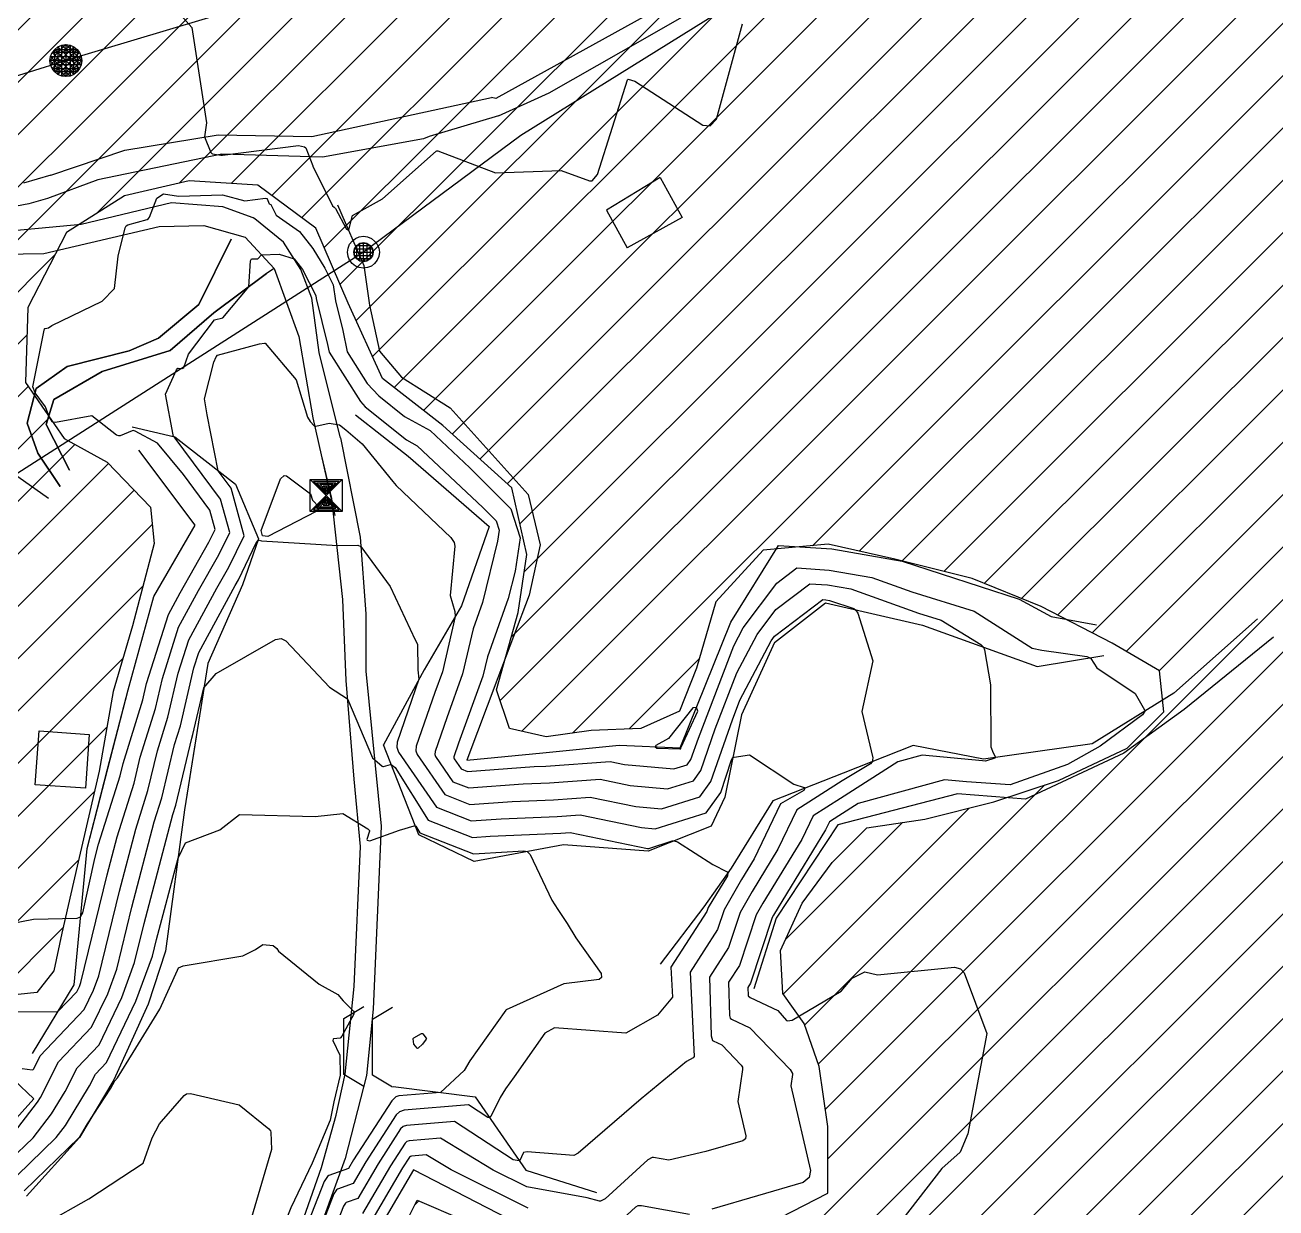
# Model space of a CAD drawing. Extents: x 13365 to 36625, y 86498 to 171760.
# Drawn here: x 17607.3 to 17818.2, y 89143.4 to 89342.9 of the extents above; entities that cross this region are included whole.
import ezdxf

# ---------------------------------------------------------------- set-up
doc = ezdxf.new("R2010")
doc.units = 0
doc.header["$LTSCALE"] = 5
doc.header["$MEASUREMENT"] = 0
doc.linetypes.add('A_CONTINUOUS_LINE', pattern=[0])
doc.linetypes.add('KERB', pattern=[16, 5, -6, 5])
doc.layers.get('0').update_dxf_attribs({"linetype": 'A_CONTINUOUS_LINE'})
for name, color, linetype in [('Agricultural', 40, 'Continuous'), ('CONTOUR', 255, 'Continuous'), ('DRAINAGE', 162, 'A_CONTINUOUS_LINE'), ('ELECTRIC', 240, 'A_CONTINUOUS_LINE'), ('EXISTING BUILDING', 21, 'A_CONTINUOUS_LINE'), ('EXISTING ROAD', 25, 'A_CONTINUOUS_LINE'), ('RELIEF', 255, 'A_CONTINUOUS_LINE'), ('TELECOM', 94, 'A_CONTINUOUS_LINE')]:
    doc.layers.add(name, color=color, linetype=linetype)

# ---------------------------------------------------------------- blocks, each defined once
blk = doc.blocks.new('S038')
at = {"color": 0}
for p, q in [((-0.5, 0), (0, 0.5)), ((-0.48, -0.13), (0.13, 0.48)), ((0.25, 0.43), (-0.43, -0.25)), ((-0.35, 0.35), (-0.25, 0.43)), ((-0.25, 0.43), (-0.13, 0.48)), ((0.43, -0.25), (-0.25, 0.43)), ((-0.25, 0.43), (-0.25, -0.43)), ((-0.13, 0.48), (0, 0.5)), ((-0.13, -0.48), (-0.13, 0.48)), ((-0.13, 0.48), (0.48, -0.13)), ((0, 0.5), (0.13, 0.48)), ((0.5, 0), (0, 0.5)), ((0, 0.5), (0, -0.5)), ((0.13, 0.48), (0.25, 0.43)), ((0.13, 0.48), (0.13, -0.48)), ((0.25, 0.43), (0.35, 0.35)), ((0.25, -0.43), (0.25, 0.43)), ((-0.5, 0), (-0.48, 0.13)), ((-0.48, -0.13), (-0.5, 0)), ((0, -0.5), (-0.5, 0)), ((-0.5, 0), (0.5, 0)), ((-0.48, 0.13), (-0.43, 0.25)), ((0.13, -0.48), (-0.48, 0.13)), ((-0.48, 0.13), (0.48, 0.13)), ((-0.43, 0.25), (-0.35, 0.35)), ((0.43, 0.25), (-0.43, 0.25)), ((-0.43, 0.25), (0.25, -0.43)), ((-0.35, -0.35), (0.35, 0.35)), ((0.35, -0.35), (-0.35, 0.35)), ((-0.35, 0.35), (0.35, 0.35)), ((-0.35, -0.35), (-0.35, 0.35)), ((-0.25, -0.43), (0.43, 0.25)), ((0.48, 0.13), (-0.13, -0.48)), ((0, -0.5), (0.5, 0)), ((0.35, 0.35), (0.43, 0.25)), ((0.35, 0.35), (0.35, -0.35)), ((0.43, 0.25), (0.48, 0.13)), ((0.48, 0.13), (0.5, 0)), ((0.5, 0), (0.48, -0.13)), ((-0.43, -0.25), (-0.48, -0.13)), ((0.48, -0.13), (-0.48, -0.13)), ((-0.35, -0.35), (-0.43, -0.25)), ((-0.43, -0.25), (0.43, -0.25)), ((-0.25, -0.43), (-0.35, -0.35)), ((0.35, -0.35), (-0.35, -0.35)), ((0.35, -0.35), (0.25, -0.43)), ((0.43, -0.25), (0.35, -0.35)), ((0.48, -0.13), (0.43, -0.25)), ((-0.13, -0.48), (-0.25, -0.43)), ((0, -0.5), (-0.13, -0.48)), ((0.13, -0.48), (0, -0.5)), ((0.25, -0.43), (0.13, -0.48))]:
    blk.add_line(p, q, dxfattribs=at)
blk = doc.blocks.new('S014')
at = {"color": 0}
for p, q in [((-0.5, -0.5), (-0.5, 0.5)), ((-0.5, 0.5), (0.5, 0.5)), ((-0.5, -0.5), (0.5, 0.5)), ((0.5, -0.5), (-0.5, 0.5)), ((-0.45, -0.4), (-0.45, 0.4)), ((-0.45, 0.4), (-0.05, 0)), ((0.45, 0.4), (0.05, 0)), ((0.45, -0.4), (0.45, 0.4)), ((0.5, 0.5), (0.5, -0.5)), ((-0.05, 0), (-0.45, -0.4)), ((-0.4, -0.3), (-0.4, 0.3)), ((-0.4, 0.3), (-0.1, 0)), ((-0.1, 0), (-0.4, -0.3)), ((-0.35, -0.2), (-0.35, 0.2)), ((-0.35, 0.2), (-0.15, 0)), ((-0.15, 0), (-0.35, -0.2)), ((-0.3, -0.1), (-0.3, 0.1)), ((-0.3, 0.1), (-0.2, 0)), ((-0.2, 0), (-0.3, -0.1)), ((-0.26, -0.02), (-0.26, 0.02)), ((-0.26, 0.02), (-0.24, 0)), ((-0.24, 0), (-0.26, -0.02)), ((0.05, 0), (0.45, -0.4)), ((0.4, 0.3), (0.1, 0)), ((0.1, 0), (0.4, -0.3)), ((0.35, 0.2), (0.15, 0)), ((0.15, 0), (0.35, -0.2)), ((0.3, 0.1), (0.2, 0)), ((0.2, 0), (0.3, -0.1)), ((0.26, 0.02), (0.24, 0)), ((0.24, 0), (0.26, -0.02)), ((0.26, -0.02), (0.26, 0.02)), ((0.3, -0.1), (0.3, 0.1)), ((0.35, -0.2), (0.35, 0.2)), ((0.4, -0.3), (0.4, 0.3)), ((0.5, -0.5), (-0.5, -0.5))]:
    blk.add_line(p, q, dxfattribs=at)
blk = doc.blocks.new('001')
at = {"color": 0}
for p, q in [((-0.5, -0.25), (-0.35, 0)), ((-0.35, 0), (0.35, 0)), ((0.35, 0), (0.5, -0.25))]:
    blk.add_line(p, q, dxfattribs=at)
blk = doc.blocks.new('S034')
at = {"color": 0}
for p, q in [((-0.35, 0.35), (-0.25, 0.43)), ((-0.25, 0.43), (-0.13, 0.48)), ((-0.13, 0.48), (0, 0.5)), ((0, 0.5), (0.13, 0.48)), ((0.13, 0.48), (0.25, 0.43)), ((0.25, 0.43), (0.35, 0.35)), ((-0.5, 0), (-0.48, 0.13)), ((-0.48, -0.13), (-0.5, 0)), ((-0.48, 0.13), (-0.43, 0.25)), ((-0.43, 0.25), (-0.35, 0.35)), ((-0.3, 0), (-0.28, 0.11)), ((-0.28, -0.11), (-0.3, 0)), ((0.3, 0), (-0.3, 0)), ((-0.28, 0.11), (-0.21, 0.21)), ((-0.28, -0.11), (-0.28, 0.11)), ((-0.28, 0.11), (0.28, 0.11)), ((-0.21, 0.21), (-0.11, 0.28)), ((-0.21, -0.21), (-0.21, 0.21)), ((-0.21, 0.21), (0.21, 0.21)), ((-0.11, 0.28), (0, 0.3)), ((-0.11, -0.28), (-0.11, 0.28)), ((-0.11, 0.28), (0.11, 0.28)), ((0, 0.3), (0.11, 0.28)), ((0, -0.3), (0, 0.3)), ((0.11, 0.28), (0.21, 0.21)), ((0.11, 0.28), (0.11, -0.28)), ((0.21, 0.21), (0.28, 0.11)), ((0.21, 0.21), (0.21, -0.21)), ((0.28, 0.11), (0.3, 0)), ((0.28, 0.11), (0.28, -0.11)), ((0.3, 0), (0.28, -0.11)), ((0.35, 0.35), (0.43, 0.25)), ((0.43, 0.25), (0.48, 0.13)), ((0.48, 0.13), (0.5, 0)), ((0.5, 0), (0.48, -0.13)), ((-0.43, -0.25), (-0.48, -0.13)), ((-0.35, -0.35), (-0.43, -0.25)), ((-0.25, -0.43), (-0.35, -0.35)), ((-0.21, -0.21), (-0.28, -0.11)), ((0.28, -0.11), (-0.28, -0.11)), ((-0.11, -0.28), (-0.21, -0.21)), ((0.21, -0.21), (-0.21, -0.21)), ((0, -0.3), (-0.11, -0.28)), ((0.11, -0.28), (-0.11, -0.28)), ((0.11, -0.28), (0, -0.3)), ((0.21, -0.21), (0.11, -0.28)), ((0.28, -0.11), (0.21, -0.21)), ((0.35, -0.35), (0.25, -0.43)), ((0.43, -0.25), (0.35, -0.35)), ((0.48, -0.13), (0.43, -0.25)), ((-0.13, -0.48), (-0.25, -0.43)), ((0, -0.5), (-0.13, -0.48)), ((0.13, -0.48), (0, -0.5)), ((0.25, -0.43), (0.13, -0.48))]:
    blk.add_line(p, q, dxfattribs=at)

msp = doc.modelspace()

# ---------------------------------------------------------------- hatches: boundary and pattern name
at = {"layer": 'Agricultural', "linetype": 'Continuous'}
h = msp.add_hatch(dxfattribs=at)
h.set_pattern_fill('ANSI31', color=256, scale=50, style=0)
edge = h.paths.add_edge_path()
edge.add_line((17511.7, 89521.19), (17520.78, 89522.44))
edge.add_line((17520.78, 89522.44), (17525.46, 89520.11))
edge.add_line((17525.46, 89520.11), (17530.39, 89514.4))
edge.add_line((17530.39, 89514.4), (17536.89, 89508.69))
edge.add_line((17536.89, 89508.69), (17541.82, 89503.76))
edge.add_line((17541.82, 89503.76), (17543.38, 89497.79))
edge.add_line((17543.38, 89497.79), (17545.98, 89493.64))
edge.add_line((17545.98, 89493.64), (17554.29, 89493.38))
edge.add_line((17554.29, 89493.38), (17563.64, 89495.46))
edge.add_line((17563.64, 89495.46), (17575.07, 89502.72))
edge.add_line((17575.07, 89502.72), (17587.8, 89509.99))
edge.add_line((17587.8, 89509.99), (17597.41, 89516.73))
edge.add_line((17597.41, 89516.73), (17608.05, 89523.48))
edge.add_line((17608.05, 89523.48), (17618.18, 89529.71))
edge.add_line((17618.18, 89529.71), (17637.07, 89533.2))
edge.add_line((17637.07, 89533.2), (17654.59, 89534.43))
edge.add_line((17654.59, 89534.43), (17666, 89537.28))
edge.add_line((17666, 89537.28), (17680.27, 89532.8))
edge.add_line((17680.27, 89532.8), (17692.9, 89531.17))
edge.add_line((17692.9, 89531.17), (17705.53, 89533.2))
edge.add_line((17705.53, 89533.2), (17723.06, 89535.65))
edge.add_line((17723.06, 89535.65), (17728.14, 89534.35))
edge.add_line((17728.14, 89534.35), (17729.71, 89531.74))
edge.add_line((17729.71, 89531.74), (17728.41, 89526.51))
edge.add_line((17728.41, 89526.51), (17726.57, 89522.59))
edge.add_line((17726.57, 89522.59), (17720.55, 89518.66))
edge.add_line((17720.55, 89518.66), (17710.08, 89514.74))
edge.add_line((17710.08, 89514.74), (17701.18, 89512.12))
edge.add_line((17701.18, 89512.12), (17695.68, 89506.11))
edge.add_line((17695.68, 89506.11), (17690.71, 89499.05))
edge.add_line((17690.71, 89499.05), (17688.61, 89491.46))
edge.add_line((17688.61, 89491.46), (17687.56, 89480.9))
edge.add_line((17687.56, 89480.9), (17686.78, 89470.18))
edge.add_line((17686.78, 89470.18), (17688.35, 89462.86))
edge.add_line((17688.35, 89462.86), (17693.85, 89453.18))
edge.add_line((17693.85, 89453.18), (17699.6, 89443.51))
edge.add_line((17699.6, 89443.51), (17706.16, 89433.73))
edge.add_line((17706.16, 89433.73), (17715.32, 89420.39))
edge.add_line((17715.32, 89420.39), (17720.82, 89411.24))
edge.add_line((17720.82, 89411.24), (17725.01, 89404.7))
edge.add_line((17725.01, 89404.7), (17730.77, 89392.67))
edge.add_line((17730.77, 89392.67), (17735.76, 89383.15))
edge.add_line((17735.76, 89383.15), (17741.26, 89374))
edge.add_line((17741.26, 89374), (17745.19, 89370.07))
edge.add_line((17745.19, 89370.07), (17751.21, 89368.5))
edge.add_line((17751.21, 89368.5), (17764.56, 89366.93))
edge.add_line((17764.56, 89366.93), (17773.2, 89371.64))
edge.add_line((17773.2, 89371.64), (17784.19, 89377.4))
edge.add_line((17784.19, 89377.4), (17795.71, 89385.24))
edge.add_line((17795.71, 89385.24), (17803.57, 89390.47))
edge.add_line((17803.57, 89390.47), (17815.35, 89393.61))
edge.add_line((17815.35, 89393.61), (17824.77, 89393.61))
edge.add_line((17824.77, 89393.61), (17839.69, 89393.35))
edge.add_line((17839.69, 89393.35), (17854.22, 89397.09))
edge.add_line((17854.22, 89397.09), (17863.9, 89404.15))
edge.add_line((17863.9, 89404.15), (17868.35, 89412.25))
edge.add_line((17868.35, 89412.25), (17866.78, 89422.45))
edge.add_line((17866.78, 89422.45), (17863.12, 89436.31))
edge.add_line((17863.12, 89436.31), (17859.97, 89452.01))
edge.add_line((17859.97, 89452.01), (17855.26, 89465.87))
edge.add_line((17855.26, 89465.87), (17851.31, 89478.52))
edge.add_line((17851.31, 89478.52), (17846.34, 89491.86))
edge.add_line((17846.34, 89491.86), (17842.93, 89502.84))
edge.add_line((17842.93, 89502.84), (17839.24, 89511.37))
edge.add_line((17839.24, 89511.37), (17832.43, 89522.35))
edge.add_line((17832.43, 89522.35), (17827.2, 89531.25))
edge.add_line((17827.2, 89531.25), (17827.46, 89539.61))
edge.add_line((17827.46, 89539.61), (17831.91, 89549.29))
edge.add_line((17831.91, 89549.29), (17839.24, 89554.26))
edge.add_line((17839.24, 89554.26), (17857.04, 89560.28))
edge.add_line((17857.04, 89560.28), (17876.42, 89560.8))
edge.add_line((17876.42, 89560.8), (17896.4, 89564.25))
edge.add_line((17896.4, 89564.25), (17910.54, 89570.52))
edge.add_line((17910.54, 89570.52), (17927.55, 89578.89))
edge.add_line((17927.55, 89578.89), (17946.14, 89589.09))
edge.add_line((17946.14, 89589.09), (17957.92, 89600.34))
edge.add_line((17957.92, 89600.34), (17969.44, 89610.01))
edge.add_line((17969.44, 89610.01), (17984.52, 89626.57))
edge.add_line((17984.52, 89626.57), (17997.56, 89639.59))
edge.add_line((17997.56, 89639.59), (18017.76, 89657.82))
edge.add_line((18017.76, 89657.82), (18030.15, 89664.33))
edge.add_line((18030.15, 89664.33), (18045.14, 89672.79))
edge.add_line((18045.14, 89672.79), (18058.82, 89679.31))
edge.add_line((18058.82, 89679.31), (18078.38, 89684.51))
edge.add_line((18078.38, 89684.51), (18103.8, 89685.17))
edge.add_line((18103.8, 89685.17), (18126.89, 89702.47))
edge.add_line((18126.89, 89702.47), (18142, 89714.94))
edge.add_line((18142, 89714.94), (18160.39, 89726.75))
edge.add_line((18160.39, 89726.75), (18190.02, 89738.89))
edge.add_line((18190.02, 89738.89), (18221.85, 89750.57))
edge.add_line((18221.85, 89750.57), (18254.33, 89764.84))
edge.add_line((18254.33, 89764.84), (18302.39, 89781.72))
edge.add_line((18302.39, 89781.72), (18345.27, 89797.29))
edge.add_line((18345.27, 89797.29), (18388.14, 89814.81))
edge.add_line((18388.14, 89814.81), (18428.41, 89834.28))
edge.add_line((18428.41, 89834.28), (18453.32, 89850.01))
edge.add_line((18453.32, 89850.01), (18478.01, 89872.08))
edge.add_line((18478.01, 89872.08), (18505.63, 89890.34))
edge.add_line((18505.63, 89890.34), (18561.6, 89907.91))
edge.add_line((18561.6, 89907.91), (18635.16, 89912.71))
edge.add_line((18635.16, 89912.71), (18711.92, 89909.51))
edge.add_line((18711.92, 89909.51), (18779.08, 89931.88))
edge.add_line((18779.08, 89931.88), (18855.84, 89931.88))
edge.add_line((18855.84, 89931.88), (18911.81, 89917.5))
edge.add_line((18911.81, 89917.5), (18982.49, 89890.29))
edge.add_line((18982.49, 89890.29), (19014.48, 89875.91))
edge.add_line((19014.48, 89875.91), (19029.96, 89865.74))
edge.add_line((19029.96, 89865.74), (19034.08, 89854.23))
edge.add_line((19034.08, 89854.23), (19027.49, 89848.47))
edge.add_line((19027.49, 89848.47), (19011.03, 89843.53))
edge.add_line((19011.03, 89843.53), (18990.45, 89838.6))
edge.add_line((18990.45, 89838.6), (18969.86, 89834.49))
edge.add_line((18969.86, 89834.49), (18932.81, 89831.2))
edge.add_line((18932.81, 89831.2), (18908.94, 89827.08))
edge.add_line((18908.94, 89827.08), (18885.88, 89820.5))
edge.add_line((18885.88, 89820.5), (18851.3, 89817.21))
edge.add_line((18851.3, 89817.21), (18825.78, 89812.28))
edge.add_line((18825.78, 89812.28), (18812.61, 89807.34))
edge.add_line((18812.61, 89807.34), (18802.73, 89797.47))
edge.add_line((18802.73, 89797.47), (18793.67, 89781.03))
edge.add_line((18793.67, 89781.03), (18788.73, 89770.33))
edge.add_line((18788.73, 89770.33), (18775.56, 89771.16))
edge.add_line((18775.56, 89771.16), (18753.33, 89774.45))
edge.add_line((18753.33, 89774.45), (18739.33, 89781.03))
edge.add_line((18739.33, 89781.03), (18723.69, 89780.2))
edge.add_line((18723.69, 89780.2), (18706.4, 89770.33))
edge.add_line((18706.4, 89770.33), (18695.7, 89757.17))
edge.add_line((18695.7, 89757.17), (18695.7, 89742.37))
edge.add_line((18695.7, 89742.37), (18703.93, 89727.56))
edge.add_line((18703.93, 89727.56), (18707.22, 89715.23))
edge.add_line((18707.22, 89715.23), (18705.58, 89700.42))
edge.add_line((18705.58, 89700.42), (18703.93, 89681.5))
edge.add_line((18703.93, 89681.5), (18702.28, 89656.01))
edge.add_line((18702.28, 89656.01), (18698.95, 89645.03))
edge.add_line((18698.95, 89645.03), (18694.84, 89635.98))
edge.add_line((18694.84, 89635.98), (18687.43, 89623.64))
edge.add_line((18687.43, 89623.64), (18683.31, 89611.3))
edge.add_line((18683.31, 89611.3), (18683.31, 89598.97))
edge.add_line((18683.31, 89598.97), (18688.25, 89588.27))
edge.add_line((18688.25, 89588.27), (18692.37, 89566.89))
edge.add_line((18692.37, 89566.89), (18690.72, 89547.97))
edge.add_line((18690.72, 89547.97), (18689.9, 89533.17))
edge.add_line((18689.9, 89533.17), (18690.81, 89516.63))
edge.add_line((18690.81, 89516.63), (18689.54, 89509.01))
edge.add_line((18689.54, 89509.01), (18681.49, 89503.5))
edge.add_line((18681.49, 89503.5), (18671.31, 89496.31))
edge.add_line((18671.31, 89496.31), (18659.02, 89486.14))
edge.add_line((18659.02, 89486.14), (18646.73, 89475.56))
edge.add_line((18646.73, 89475.56), (18637.4, 89461.58))
edge.add_line((18637.4, 89461.58), (18629.77, 89443.8))
edge.add_line((18629.77, 89443.8), (18626.79, 89432.23))
edge.add_line((18626.79, 89432.23), (18623.82, 89419.11))
edge.add_line((18623.82, 89419.11), (18619.16, 89408.52))
edge.add_line((18619.16, 89408.52), (18608.56, 89400.05))
edge.add_line((18608.56, 89400.05), (18598.81, 89397.09))
edge.add_line((18598.81, 89397.09), (18588.64, 89396.66))
edge.add_line((18588.64, 89396.66), (18577.19, 89395.82))
edge.add_line((18577.19, 89395.82), (18570.41, 89392.85))
edge.add_line((18570.41, 89392.85), (18567.87, 89385.23))
edge.add_line((18567.87, 89385.23), (18566.17, 89378.03))
edge.add_line((18566.17, 89378.03), (18563.62, 89371.18))
edge.add_line((18563.62, 89371.18), (18559.38, 89366.09))
edge.add_line((18559.38, 89366.09), (18553.87, 89356.78))
edge.add_line((18553.87, 89356.78), (18542, 89350.43))
edge.add_line((18542, 89350.43), (18529.28, 89342.38))
edge.add_line((18529.28, 89342.38), (18512.68, 89332.93))
edge.add_line((18512.68, 89332.93), (18496.99, 89324.04))
edge.add_line((18496.99, 89324.04), (18482.58, 89313.03))
edge.add_line((18482.58, 89313.03), (18467.75, 89300.75))
edge.add_line((18467.75, 89300.75), (18453.69, 89290.88))
edge.add_line((18453.69, 89290.88), (18441.82, 89279.87))
edge.add_line((18441.82, 89279.87), (18430.38, 89268.44))
edge.add_line((18430.38, 89268.44), (18418.09, 89255.74))
edge.add_line((18418.09, 89255.74), (18408.34, 89240.49))
edge.add_line((18408.34, 89240.49), (18389.21, 89215.89))
edge.add_line((18389.21, 89215.89), (18365.21, 89190.87))
edge.add_line((18365.21, 89190.87), (18346.43, 89173.15))
edge.add_line((18346.43, 89173.15), (18324.51, 89155.43))
edge.add_line((18324.51, 89155.43), (18307.81, 89143.96))
edge.add_line((18307.81, 89143.96), (18280.68, 89131.45))
edge.add_line((18280.68, 89131.45), (18248.33, 89118.94))
edge.add_line((18248.33, 89118.94), (18234.71, 89112.37))
edge.add_line((18234.71, 89112.37), (18222.89, 89112.37))
edge.add_line((18222.89, 89112.37), (18206.23, 89111.84))
edge.add_line((18206.23, 89111.84), (18191.19, 89108.08))
edge.add_line((18191.19, 89108.08), (18172.92, 89102.71))
edge.add_line((18172.92, 89102.71), (18153.58, 89096.27))
edge.add_line((18153.58, 89096.27), (18135.85, 89089.3))
edge.add_line((18135.85, 89089.3), (18120.27, 89081.24))
edge.add_line((18120.27, 89081.24), (18097.71, 89068.9))
edge.add_line((18097.71, 89068.9), (18086.24, 89060.69))
edge.add_line((18086.24, 89060.69), (18072.27, 89052.64))
edge.add_line((18072.27, 89052.64), (18057.23, 89044.59))
edge.add_line((18057.23, 89044.59), (18044.87, 89044.59))
edge.add_line((18044.87, 89044.59), (18035.2, 89050.49))
edge.add_line((18035.2, 89050.49), (18026.61, 89058.01))
edge.add_line((18026.61, 89058.01), (18015.33, 89059.08))
edge.add_line((18015.33, 89059.08), (18005.12, 89055.86))
edge.add_line((18005.12, 89055.86), (17993.83, 89048.88))
edge.add_line((17993.83, 89048.88), (17980.94, 89040.83))
edge.add_line((17980.94, 89040.83), (17971.27, 89032.78))
edge.add_line((17971.27, 89032.78), (17958.38, 89027.95))
edge.add_line((17958.38, 89027.95), (17943.33, 89020.97))
edge.add_line((17943.33, 89020.97), (17924.53, 89015.61))
edge.add_line((17924.53, 89015.61), (17906.71, 89010.19))
edge.add_line((17906.71, 89010.19), (17881.46, 89008.58))
edge.add_line((17881.46, 89008.58), (17857.82, 89009.12))
edge.add_line((17857.82, 89009.12), (17828.81, 89008.04))
edge.add_line((17828.81, 89008.04), (17810.59, 89007.26))
edge.add_line((17810.59, 89007.26), (17795.85, 89002.9))
edge.add_line((17795.85, 89002.9), (17785.48, 88999.63))
edge.add_line((17785.48, 88999.63), (17774.02, 89000.17))
edge.add_line((17774.02, 89000.17), (17756.56, 89004.54))
edge.add_line((17756.56, 89004.54), (17742.91, 89008.35))
edge.add_line((17742.91, 89008.35), (17721.63, 89014.89))
edge.add_line((17721.63, 89014.89), (17700.89, 89021.98))
edge.add_line((17700.89, 89021.98), (17677.97, 89029.07))
edge.add_line((17677.97, 89029.07), (17662.69, 89035.07))
edge.add_line((17662.69, 89035.07), (17646.17, 89041.16))
edge.add_line((17646.17, 89041.16), (17630.35, 89047.16))
edge.add_line((17630.35, 89047.16), (17624.89, 89055.88))
edge.add_line((17624.89, 89055.88), (17631.44, 89073.33))
edge.add_line((17631.44, 89073.33), (17636.9, 89090.78))
edge.add_line((17636.9, 89090.78), (17640.45, 89101.96))
edge.add_line((17640.45, 89101.96), (17649.15, 89110.29))
edge.add_line((17649.15, 89110.29), (17657.49, 89117.17))
edge.add_line((17657.49, 89117.17), (17664.74, 89126.23))
edge.add_line((17664.74, 89126.23), (17668.73, 89135.28))
edge.add_line((17668.73, 89135.28), (17673.45, 89144.7))
edge.add_line((17673.45, 89144.7), (17681.06, 89141.44))
edge.add_line((17681.06, 89141.44), (17695.57, 89136.37))
edge.add_line((17695.57, 89136.37), (17710.8, 89137.82))
edge.add_line((17710.8, 89137.82), (17721.67, 89138.18))
edge.add_line((17721.67, 89138.18), (17734.73, 89141.8))
edge.add_line((17734.73, 89141.8), (17742.7, 89145.89))
edge.add_line((17742.7, 89145.89), (17742.7, 89157.12))
edge.add_line((17742.7, 89157.12), (17741.25, 89167.26))
edge.add_line((17741.25, 89167.26), (17738.71, 89174.51))
edge.add_line((17738.71, 89174.51), (17735.08, 89179.58))
edge.add_line((17735.08, 89179.58), (17734.72, 89186.82))
edge.add_line((17734.72, 89186.82), (17738.35, 89194.79))
edge.add_line((17738.35, 89194.79), (17743.42, 89201.67))
edge.add_line((17743.42, 89201.67), (17749.28, 89207.53))
edge.add_line((17749.28, 89207.53), (17759.07, 89208.98))
edge.add_line((17759.07, 89208.98), (17770.68, 89211.87))
edge.add_line((17770.68, 89211.87), (17781.55, 89215.5))
edge.add_line((17781.55, 89215.5), (17793.16, 89220.93))
edge.add_line((17793.16, 89220.93), (17799.32, 89227.09))
edge.add_line((17799.32, 89227.09), (17798.6, 89233.97))
edge.add_line((17798.6, 89233.97), (17790.62, 89238.68))
edge.add_line((17790.62, 89238.68), (17778.65, 89244.84))
edge.add_line((17778.65, 89244.84), (17767.05, 89249.55))
edge.add_line((17767.05, 89249.55), (17754, 89252.81))
edge.add_line((17754, 89252.81), (17742.75, 89255.34))
edge.add_line((17742.75, 89255.34), (17731.81, 89254.35))
edge.add_line((17731.81, 89254.35), (17723.83, 89245.66))
edge.add_line((17723.83, 89245.66), (17720.57, 89234.43))
edge.add_line((17720.57, 89234.43), (17717.67, 89227.18))
edge.add_line((17717.67, 89227.18), (17711.14, 89224.29))
edge.add_line((17711.14, 89224.29), (17702.8, 89223.92))
edge.add_line((17702.8, 89223.92), (17695.19, 89222.84))
edge.add_line((17695.19, 89222.84), (17689.02, 89224.29))
edge.add_line((17689.02, 89224.29), (17686.85, 89230.81))
edge.add_line((17686.85, 89230.81), (17690.47, 89243.85))
edge.add_line((17690.47, 89243.85), (17691.92, 89253.63))
edge.add_line((17691.92, 89253.63), (17689.39, 89264.86))
edge.add_line((17689.39, 89264.86), (17677.78, 89275.36))
edge.add_line((17677.78, 89275.36), (17667.63, 89283.33))
edge.add_line((17667.63, 89283.33), (17661.83, 89296.01))
edge.add_line((17661.83, 89296.01), (17656.39, 89308.69))
edge.add_line((17656.39, 89308.69), (17646.6, 89315.93))
edge.add_line((17646.6, 89315.93), (17634.99, 89316.66))
edge.add_line((17634.99, 89316.66), (17624.11, 89314.12))
edge.add_line((17624.11, 89314.12), (17614.32, 89307.96))
edge.add_line((17614.32, 89307.96), (17607.8, 89295.28))
edge.add_line((17607.8, 89295.28), (17607.43, 89282.61))
edge.add_line((17607.43, 89282.61), (17613.96, 89273.19))
edge.add_line((17613.96, 89273.19), (17621.21, 89269.2))
edge.add_line((17621.21, 89269.2), (17628.47, 89261.6))
edge.add_line((17628.47, 89261.6), (17629.14, 89255.49))
edge.add_line((17629.14, 89255.49), (17625.45, 89241.57))
edge.add_line((17625.45, 89241.57), (17622.22, 89230.49))
edge.add_line((17622.22, 89230.49), (17619.85, 89217.08))
edge.add_line((17619.85, 89217.08), (17616.16, 89201.04))
edge.add_line((17616.16, 89201.04), (17613.53, 89189.73))
edge.add_line((17613.53, 89189.73), (17612.22, 89183.41))
edge.add_line((17612.22, 89183.41), (17609.32, 89179.73))
edge.add_line((17609.32, 89179.73), (17599.32, 89178.68))
edge.add_line((17599.32, 89178.68), (17592.47, 89180.78))
edge.add_line((17592.47, 89180.78), (17589.31, 89187.36))
edge.add_line((17589.31, 89187.36), (17586.68, 89208.14))
edge.add_line((17586.68, 89208.14), (17580.89, 89220.23))
edge.add_line((17580.89, 89220.23), (17573.51, 89234.44))
edge.add_line((17573.51, 89234.44), (17570.09, 89249.69))
edge.add_line((17570.09, 89249.69), (17561.91, 89266.6))
edge.add_line((17561.91, 89266.6), (17557.17, 89277.71))
edge.add_line((17557.17, 89277.71), (17553.22, 89291.12))
edge.add_line((17553.22, 89291.12), (17545.32, 89304.27))
edge.add_line((17545.32, 89304.27), (17538.21, 89317.72))
edge.add_line((17538.21, 89317.72), (17534.77, 89330.42))
edge.add_line((17534.77, 89330.42), (17532.14, 89342.25))
edge.add_line((17532.14, 89342.25), (17531.07, 89355.73))
edge.add_line((17531.07, 89355.73), (17528.18, 89372.56))
edge.add_line((17528.18, 89372.56), (17524.49, 89386.56))
edge.add_line((17524.49, 89386.56), (17522.12, 89400.76))
edge.add_line((17522.12, 89400.76), (17521.8, 89415.23))
edge.add_line((17521.8, 89415.23), (17521.8, 89427.01))
edge.add_line((17521.8, 89427.01), (17522.9, 89438.78))
edge.add_line((17522.9, 89438.78), (17522.53, 89448.72))
edge.add_line((17522.53, 89448.72), (17521.43, 89458.29))
edge.add_line((17521.43, 89458.29), (17519.8, 89468.17))
edge.add_line((17519.8, 89468.17), (17517.95, 89476.15))
edge.add_line((17517.95, 89476.15), (17517.37, 89482.84))
edge.add_line((17517.37, 89482.84), (17516.4, 89490.2))
edge.add_line((17516.4, 89490.2), (17514.75, 89494.16))
edge.add_line((17514.75, 89494.16), (17509.84, 89500.7))
edge.add_line((17509.84, 89500.7), (17505.62, 89508.2))
edge.add_line((17505.62, 89508.2), (17506.98, 89518.31))
edge.add_line((17506.98, 89518.31), (17511.68, 89521.19))

# ---------------------------------------------------------------- linework, layer by layer
for points in [[(17734.73, 89141.8), (17742.7, 89145.89), (17742.7, 89157.12), (17741.25, 89167.26), (17738.71, 89174.51), (17735.08, 89179.58), (17734.72, 89186.82), (17738.35, 89194.79), (17743.42, 89201.67), (17749.28, 89207.53), (17759.07, 89208.98), (17770.68, 89211.87), (17781.55, 89215.5), (17793.16, 89220.93), (17799.32, 89227.09), (17798.6, 89233.97), (17790.62, 89238.68), (17778.65, 89244.84), (17767.05, 89249.55), (17754, 89252.81), (17742.75, 89255.34), (17731.81, 89254.35), (17723.83, 89245.66), (17720.57, 89234.43), (17717.67, 89227.18), (17711.14, 89224.29), (17702.8, 89223.92), (17695.19, 89222.84), (17689.02, 89224.29), (17686.85, 89230.81), (17690.47, 89243.85), (17691.92, 89253.63), (17689.39, 89264.86), (17677.78, 89275.36), (17667.63, 89283.33), (17661.83, 89296.01), (17656.39, 89308.69), (17646.6, 89315.93), (17634.99, 89316.66), (17624.11, 89314.12), (17614.32, 89307.96), (17607.8, 89295.28), (17607.43, 89282.61), (17613.96, 89273.19), (17621.21, 89269.2), (17628.47, 89261.6), (17629.14, 89255.49), (17625.45, 89241.57), (17622.22, 89230.49), (17619.85, 89217.08), (17616.16, 89201.04), (17613.53, 89189.73), (17612.22, 89183.41), (17609.32, 89179.73), (17599.32, 89178.68)], [(17668.73, 89135.28), (17673.45, 89144.7), (17681.06, 89141.44)]]:
    msp.add_lwpolyline(points, dxfattribs=at)
at = {"layer": 'CONTOUR', "color": 33, "linetype": 'A_CONTINUOUS_LINE'}
for points in [[(17627.38, 89351.66), (17635.47, 89342.52), (17636.72, 89334.46), (17637.94, 89326.44), (17637.62, 89324.07), (17638.69, 89321.42), (17638.83, 89321.24), (17638.94, 89321.19), (17640.35, 89320.98), (17640.54, 89320.99), (17640.64, 89320.96), (17653.45, 89322.63), (17654.48, 89322.41), (17654.66, 89322.21), (17655.84, 89319.17), (17655.89, 89319.15), (17659.16, 89312.44), (17659.48, 89312.22), (17659.66, 89311.99), (17661.54, 89308.48), (17661.87, 89308.31), (17661.91, 89308.35), (17662.04, 89308.86), (17662.55, 89310.81), (17667.62, 89313.63), (17676.63, 89321.64), (17676.78, 89321.7), (17676.79, 89321.7), (17676.82, 89321.71), (17676.91, 89321.72), (17686.65, 89318.01), (17697.71, 89318.38), (17702.52, 89316.63), (17702.95, 89316.66), (17703.88, 89317.71), (17708.92, 89333.7), (17708.97, 89333.75), (17709.02, 89333.78), (17709.03, 89333.78), (17710.17, 89333.47), (17721.59, 89326.05), (17722.85, 89325.96), (17723.92, 89327.07), (17728.33, 89343.12)], [(17602.79, 89176.46), (17612.89, 89176.52), (17616.08, 89179.86), (17616.51, 89180.77), (17616.76, 89181.43), (17621.18, 89199.58), (17622.87, 89206.01), (17625.72, 89215.05), (17626.76, 89219.43), (17629.32, 89227.64), (17630.5, 89232.72), (17633.23, 89241.36), (17636.61, 89247.54), (17640.01, 89253.58), (17641.85, 89257.32), (17640.32, 89262.96), (17632.64, 89273.27), (17632.52, 89273.43), (17632.35, 89273.51), (17632.33, 89273.52), (17632.33, 89273.54), (17632.34, 89273.8), (17631.03, 89280.66), (17632.86, 89284.76), (17633.1, 89285.03), (17633.16, 89285.05), (17633.91, 89285.02), (17633.97, 89285.03), (17634.09, 89285.19), (17634.93, 89287.43), (17639.3, 89293.19), (17640.68, 89293.56), (17645.07, 89298.77), (17645.37, 89303.16), (17645.53, 89303.48), (17645.6, 89303.51), (17646.57, 89303.5), (17647.19, 89304.17), (17650.2, 89304.29), (17652.69, 89303.52), (17653.98, 89301.9), (17654.1, 89301.7), (17656.36, 89297.29), (17656.43, 89296.78), (17658.34, 89289.02), (17658.61, 89287.75), (17663.88, 89279.41), (17664.69, 89278.53), (17671.68, 89272.96), (17673.44, 89271.98), (17684.52, 89261.56), (17686.77, 89259.3), (17687.29, 89257.71), (17687.01, 89255.88), (17684.47, 89245.53), (17682.88, 89241.08), (17681.12, 89233.48), (17678.44, 89226.06), (17676.47, 89220.38), (17676.43, 89219.91), (17676.57, 89219.52), (17679.48, 89215.29), (17682.15, 89214.25), (17691.33, 89214.92), (17695.79, 89215.09), (17704.3, 89215.71), (17709.36, 89214.67), (17715.67, 89214.09), (17720.03, 89215.44), (17721.28, 89217.18), (17723.72, 89224.2), (17727.34, 89233.64), (17730.77, 89240.15), (17733.9, 89244.32), (17739.63, 89248.69), (17742.64, 89248.49), (17746.54, 89247.81), (17757.99, 89243.72), (17761.77, 89242.54), (17768.49, 89238.42), (17768.94, 89237.98), (17769.12, 89237.54), (17770.09, 89231.63), (17770.18, 89221.19), (17770.55, 89220.15), (17770.93, 89219.43), (17770.93, 89219.36), (17770.83, 89219.27), (17769.28, 89218.78), (17768.76, 89218.82), (17758.59, 89219.77), (17754.49, 89218.65), (17744.84, 89212.48), (17740.22, 89209.54), (17738.3, 89205.53), (17731.74, 89194.8), (17730.61, 89192.83), (17727.79, 89184.31), (17725.95, 89181.45), (17726.11, 89175.83), (17726.25, 89175.4), (17726.46, 89175.22), (17729.54, 89173.78), (17736.35, 89166.73), (17736.74, 89166.05), (17736.75, 89165.9), (17736.47, 89163.97), (17739.74, 89149.71), (17739.54, 89148.51), (17738.51, 89147.68), (17723.14, 89143.17)], [(17606.85, 89166.89), (17608.56, 89166.71), (17608.69, 89166.73), (17608.83, 89166.87), (17609.87, 89169.04), (17617.33, 89176.88), (17618.9, 89180.15), (17619.78, 89182.55), (17623.26, 89196.85), (17626.01, 89207.26), (17628.07, 89213.8), (17629.66, 89220.49), (17631.43, 89226.18), (17633.16, 89233.61), (17634.94, 89239.23), (17639.7, 89247.95), (17641.68, 89251.47), (17644.3, 89256.78), (17642.12, 89264.79), (17639.91, 89267.76), (17638.03, 89277.21), (17637.58, 89279.88), (17639.18, 89286.06), (17639.54, 89286.95), (17639.78, 89287.27), (17646.85, 89289.14), (17647.73, 89289.29), (17647.85, 89289.27), (17653.05, 89283.06), (17654.96, 89276.79), (17655.41, 89276.06), (17656.11, 89275.34), (17656.18, 89275.3), (17656.36, 89275.29), (17658.6, 89275.75), (17660.37, 89275.52), (17661.4, 89274.65), (17664.19, 89272.29), (17669.35, 89265.96), (17669.93, 89265.24), (17679.13, 89256.5), (17679.68, 89255.66), (17679.78, 89255), (17679.03, 89246.71), (17679.81, 89243.98), (17679.85, 89243.17), (17677.71, 89233.85), (17676.44, 89230.34), (17673.28, 89221.27), (17673.21, 89220.51), (17673.44, 89219.89), (17678.1, 89213.13), (17682.35, 89211.46), (17689.47, 89211.98), (17696.42, 89212.26), (17702.62, 89212.7), (17710.33, 89211.12), (17714.62, 89210.73), (17721.1, 89212.74), (17722.96, 89215.31), (17726.59, 89225.75), (17727.86, 89229.07), (17733.12, 89239.04), (17733.71, 89239.83), (17741.83, 89246.02), (17742.33, 89245.99), (17742.98, 89245.88), (17747.09, 89244.49), (17747.38, 89244.3), (17747.73, 89243.73), (17750.25, 89235.71), (17748.43, 89227.12), (17750.25, 89219.31), (17750.19, 89218.67), (17749.9, 89218.32), (17745.13, 89215.44), (17737.47, 89210.55), (17734.28, 89203.9), (17729.94, 89196.79), (17727.91, 89193.25), (17725.95, 89187.34), (17722.72, 89182.3), (17723, 89172.41), (17723.24, 89171.65), (17723.34, 89171.57), (17724.82, 89170.88), (17728.09, 89167.49), (17728.28, 89167.16), (17728.32, 89166.73), (17727.54, 89161.37), (17728.87, 89155.55), (17728.79, 89155.07), (17728.37, 89154.73), (17722.1, 89152.89), (17715.88, 89151.45), (17713.31, 89151.92), (17713.1, 89151.91), (17712.36, 89151.52), (17705.13, 89144.92), (17704.38, 89144.54), (17704.2, 89144.54), (17702.09, 89145.11), (17691.92, 89146.94), (17686.25, 89149.77), (17677.36, 89155.16), (17672.09, 89154.72), (17671.69, 89154.59), (17671.43, 89154.34), (17668.93, 89150.48), (17664.25, 89142.47)], [(17656.93, 89261.54), (17656.42, 89260.85), (17648.3, 89256.63), (17647.38, 89256.75), (17647.15, 89257.66), (17650.39, 89266.36), (17651.02, 89266.96), (17651.45, 89266.9), (17655.45, 89263.85), (17655.82, 89262.77), (17656.9, 89261.67), (17656.93, 89261.54)], [(17604.84, 89155.21), (17609.46, 89161.23), (17609.94, 89162.03), (17612.99, 89168.02), (17618.57, 89173.89), (17621.28, 89179.53), (17622.8, 89183.66), (17625.34, 89194.11), (17629.14, 89208.5), (17630.42, 89212.56), (17632.56, 89221.56), (17633.55, 89224.72), (17635.82, 89234.49), (17636.65, 89237.11), (17642.79, 89248.37), (17643.35, 89249.37), (17646.29, 89255.57), (17646.63, 89256), (17646.64, 89256), (17646.8, 89256.04), (17647.19, 89255.91), (17660.05, 89255.15), (17663.45, 89255.18), (17663.94, 89254.99), (17668.91, 89248.22), (17673.09, 89239.25), (17673.53, 89238.49), (17673.58, 89234.16), (17673.76, 89232.57), (17670.08, 89221.99), (17670, 89221.1), (17670.31, 89220.26), (17676.71, 89210.97), (17682.56, 89208.68), (17687.62, 89209.05), (17697.05, 89209.42), (17700.95, 89209.7), (17711.3, 89207.58), (17713.58, 89207.37), (17722.17, 89210.03), (17724.64, 89213.45), (17726.43, 89218.99), (17726.7, 89219.38), (17726.89, 89219.46), (17729.48, 89219.82), (17736.96, 89214.9), (17738.72, 89214.31), (17738.82, 89214.17), (17738.64, 89213.81), (17734.72, 89211.56), (17730.27, 89202.27), (17728.13, 89198.78), (17725.2, 89193.67), (17724.11, 89190.37), (17719.48, 89183.16), (17720.18, 89168.95), (17720.01, 89168.73), (17718.86, 89168.09), (17711.22, 89161.79), (17700.6, 89152.62), (17699.89, 89152.24), (17692, 89152.87), (17691.38, 89152.73), (17691.3, 89152.64), (17690.75, 89151.42), (17690.65, 89151.35), (17689.66, 89151.49), (17679.73, 89157.97), (17671.68, 89157.3), (17671.07, 89157.1), (17670.67, 89156.72), (17666.86, 89150.82), (17663.45, 89144.99), (17661.5, 89144.3), (17661.36, 89144.21), (17661.02, 89143.7), (17658.22, 89136.47)], [(17604.72, 89151.37), (17608.72, 89155.24), (17611.8, 89159.26), (17614.09, 89163.02), (17616.11, 89167), (17619.82, 89170.9), (17623.66, 89178.91), (17625.82, 89184.78), (17627.43, 89191.38), (17632.28, 89209.74), (17632.77, 89211.31), (17635.46, 89222.62), (17635.66, 89223.26), (17637.49, 89231.14), (17639.55, 89233.55), (17649.58, 89239.27), (17650.51, 89239.43), (17651.3, 89239.04), (17658.69, 89231.26), (17661.73, 89229.28), (17665.93, 89219.34), (17667.54, 89217.91), (17667.69, 89217.83), (17667.8, 89217.83), (17668.98, 89218.22), (17669.09, 89218.22), (17669.76, 89217.69), (17675.32, 89208.81), (17682.76, 89205.89), (17685.76, 89206.11), (17697.69, 89206.59), (17699.27, 89206.7), (17712.27, 89204.04), (17712.53, 89204.01), (17716.46, 89205.3), (17716.79, 89205.33), (17717.32, 89205.15), (17723.29, 89201.34), (17725.7, 89200.09), (17725.84, 89199.91), (17725.77, 89199.39), (17722.5, 89194.09), (17722.27, 89193.41), (17716.24, 89184.02), (17716.49, 89178.93), (17713.99, 89175.89), (17708.61, 89172.87), (17696.61, 89173.76), (17695, 89172.85), (17689.8, 89165.53), (17688.34, 89163.46), (17687.47, 89162.04), (17685.9, 89158.81), (17685.67, 89158.62), (17685.34, 89158.67), (17682.1, 89160.79), (17671.28, 89159.88), (17670.46, 89159.61), (17669.92, 89159.09), (17664.8, 89151.16), (17662.66, 89147.5), (17660.03, 89146.58), (17659.84, 89146.46), (17659.38, 89145.77), (17655.62, 89136.05)], [(17720.57, 89227.83), (17719.92, 89227.74), (17715.85, 89222.57), (17713.67, 89221.41), (17713.58, 89221.19), (17713.86, 89220.95), (17717.76, 89220.81), (17717.89, 89220.85), (17717.92, 89220.9), (17717.99, 89221.1), (17720.79, 89227.19), (17720.57, 89227.83)], [(17607.17, 89146.27), (17616.49, 89155.29), (17616.5, 89155.3), (17617.87, 89157.56), (17621.81, 89163.57), (17622.46, 89164.82), (17622.91, 89165.31), (17625.6, 89169.6), (17630.07, 89176.93), (17633.02, 89183.51), (17633.21, 89183.87), (17633.23, 89183.9), (17633.98, 89184.22), (17644.09, 89185.9), (17646.22, 89187), (17647.45, 89187.84), (17649.18, 89187.65), (17649.8, 89187.15), (17650.08, 89186.7), (17656.91, 89181.13), (17660.08, 89179.38), (17660.98, 89178.3), (17662.74, 89176.59), (17662.83, 89176.41), (17662.76, 89176.05), (17660.77, 89172.37), (17660.54, 89172.09), (17660.45, 89172.05), (17659.35, 89171.92), (17659.27, 89171.86), (17659.25, 89171.62), (17660.39, 89169.16), (17660.45, 89165.81), (17659.4, 89161.31), (17658.77, 89158.17), (17655.73, 89150.93), (17652.14, 89143.43), (17649.16, 89135.88)], [(17675.01, 89171.96), (17674.99, 89171.88), (17674.37, 89171.04), (17673.6, 89170.33), (17673.52, 89170.3), (17673.45, 89170.34), (17672.91, 89171.02), (17672.78, 89171.92), (17672.79, 89172), (17672.89, 89172.09), (17674.2, 89172.81), (17674.34, 89172.83), (17674.41, 89172.78), (17674.98, 89172.04), (17675.01, 89171.96)], [(17610.74, 89140.74), (17618.12, 89144.93), (17627.27, 89150.94), (17628.77, 89155.22), (17629.99, 89157.58), (17630.34, 89157.95), (17634.19, 89162.38), (17634.59, 89162.63), (17635.26, 89162.67), (17643.46, 89160.77), (17648.43, 89156.76), (17648.74, 89156.37), (17648.8, 89156.15), (17648.9, 89153.27), (17645.24, 89140.81)], [(17692.14, 89143.34), (17679.19, 89149.8), (17674.99, 89152.35), (17672.49, 89152.14), (17672.31, 89152.08), (17672.18, 89151.96), (17671, 89150.13), (17665.04, 89139.95)], [(17719.35, 89142.29), (17711.3, 89143.76), (17710.65, 89143.73), (17710.29, 89143.54), (17706.77, 89140.32)]]:
    msp.add_lwpolyline(points, dxfattribs=at)
at = {"layer": 'CONTOUR', "color": 252, "linetype": 'A_CONTINUOUS_LINE'}
for points in [[(17596.25, 89189.69), (17608.76, 89192.1), (17616.14, 89192.29), (17616.71, 89192.51), (17617.11, 89193.16), (17619.09, 89202.32), (17619.74, 89204.77), (17623.37, 89216.29), (17623.86, 89218.36), (17627.2, 89229.1), (17627.84, 89231.84), (17631.52, 89243.48), (17633.51, 89247.13), (17638.33, 89255.69), (17639.4, 89257.85), (17638.51, 89261.12), (17634.06, 89267.1), (17629.7, 89272.38), (17625.92, 89274.43), (17625.59, 89274.52), (17625.4, 89274.49), (17623.37, 89273.64), (17623.18, 89273.62), (17622.79, 89273.78), (17618.62, 89276.99), (17612.5, 89275.89), (17612, 89275.96), (17611.93, 89276.03), (17611.37, 89277.04), (17610.8, 89278.53), (17609.06, 89280.92), (17608.65, 89281.88), (17610.51, 89291.19), (17610.65, 89291.71), (17610.67, 89291.74), (17610.72, 89291.77), (17611.32, 89291.87), (17611.84, 89292.26), (17620.34, 89296.35), (17622.42, 89298.49), (17623.04, 89303.97), (17624.23, 89308.74), (17624.42, 89309.08), (17624.67, 89309.23), (17627.92, 89310.14), (17628.17, 89310.28), (17628.32, 89310.51), (17629.57, 89313.71), (17630.68, 89314.49), (17633.19, 89314.06), (17640.65, 89314.31), (17644.42, 89313.27), (17647.87, 89313.72), (17648.14, 89313.66), (17648.19, 89313.6), (17648.51, 89312.79), (17648.78, 89312.66), (17649.67, 89310.84), (17653.59, 89308.13), (17655.88, 89305.26), (17657.87, 89301.94), (17659.31, 89299.13), (17659.68, 89296.39), (17660.9, 89291.43), (17661.68, 89287.82), (17665.05, 89282.49), (17666.98, 89280.4), (17671.34, 89276.92), (17675.65, 89274.52), (17682.33, 89268.24), (17689.22, 89261.32), (17690.83, 89256.44), (17689.96, 89250.83), (17688.82, 89246.2), (17685.29, 89236.34), (17684.54, 89233.11), (17680.45, 89221.78), (17679.66, 89219.5), (17679.64, 89219.31), (17679.7, 89219.15), (17680.87, 89217.45), (17681.94, 89217.03), (17693.18, 89217.85), (17695.16, 89217.93), (17705.97, 89218.71), (17708.39, 89218.21), (17716.72, 89217.45), (17718.96, 89218.14), (17719.6, 89219.04), (17720.86, 89222.65), (17726.82, 89238.22), (17728.42, 89241.26), (17734.09, 89248.8), (17737.44, 89251.36), (17742.94, 89250.98), (17750.11, 89249.74), (17756.85, 89247.33), (17767.34, 89244.05), (17777.16, 89237.81), (17778.76, 89237.48), (17786.36, 89236.41), (17786.93, 89236.19), (17787.03, 89236.09), (17788.02, 89234.53), (17794.52, 89230.19), (17796.1, 89227.44), (17796.14, 89227.18), (17795.75, 89226.56), (17788.6, 89221.26), (17783.08, 89218.2), (17773.44, 89214.79), (17766.08, 89215.28), (17762.38, 89215.63), (17747.83, 89211.63), (17744.54, 89209.53), (17742.97, 89208.52), (17742.32, 89207.16), (17733.55, 89192.8), (17733.32, 89192.4), (17729.63, 89181.28), (17729.19, 89180.59), (17729.23, 89179.25), (17729.26, 89179.15), (17729.57, 89178.87), (17734.26, 89176.69), (17735.73, 89175.03), (17735.89, 89174.94), (17736.67, 89175.08), (17744.96, 89179.94), (17746.79, 89182.17), (17748.94, 89183.23), (17751.05, 89182.71), (17764.05, 89184.01), (17765.08, 89183.75), (17765.65, 89183.07), (17769.47, 89172.81), (17766.27, 89155.89), (17765, 89152.77), (17761.91, 89150.03), (17755.19, 89141.35)], [(17605.95, 89148.82), (17612.61, 89155.26), (17614.15, 89157.28), (17618.23, 89164.01), (17619.23, 89165.98), (17621.07, 89167.91), (17626.04, 89178.29), (17628.84, 89185.89), (17629.51, 89188.65), (17633.15, 89202.42), (17634.38, 89204.99), (17640.18, 89207.17), (17643.49, 89209.76), (17656.24, 89209.42), (17660.94, 89209.91), (17665.14, 89207.37), (17665.4, 89207.07), (17665.41, 89206.94), (17664.97, 89205.57), (17665.01, 89205.43), (17665.47, 89205.32), (17670.46, 89207.09), (17672.93, 89207.85), (17673.14, 89207.84), (17673.23, 89207.77), (17673.93, 89206.65), (17682.97, 89203.11), (17683.91, 89203.17), (17691.42, 89203.65), (17692.01, 89203.5), (17692.48, 89203), (17696.18, 89195.33), (17697.17, 89193.72), (17698.75, 89191.36), (17700.23, 89188.98), (17704.49, 89182.91), (17704.54, 89182.25), (17704.13, 89181.93), (17698.19, 89181.21), (17688.46, 89176.82), (17688.42, 89176.77), (17682.36, 89168.18), (17681.39, 89166.58), (17677.41, 89162.88), (17670.38, 89162.3), (17669.84, 89162.12), (17669.16, 89161.47), (17662.73, 89151.5), (17661.86, 89150.02), (17658.56, 89148.86), (17658.33, 89148.71), (17657.75, 89147.85), (17653.02, 89135.63)]]:
    msp.add_lwpolyline(points, dxfattribs=at)
at = {"layer": 'ELECTRIC', "linetype": 'A_CONTINUOUS_LINE'}
for p, q in [((17758.01, 89366.09), (17690.93, 89324.3)), ((17690.93, 89324.3), (17664.39, 89304.61)), ((17664.39, 89304.61), (17602.61, 89265.08))]:
    msp.add_line(p, q, dxfattribs=at)
at = {"layer": 'EXISTING BUILDING', "linetype": 'A_CONTINUOUS_LINE'}
for points in [[(17714.41, 89317.2), (17705.36, 89311.71), (17708.86, 89305.37)], [(17714.41, 89317.2), (17705.36, 89311.71), (17708.86, 89305.37)], [(17714.41, 89317.2), (17718.13, 89310.48), (17708.86, 89305.37)], [(17609.07, 89214.79), (17609.71, 89223.89), (17618.18, 89223.27)], [(17609.07, 89214.79), (17609.71, 89223.89), (17618.18, 89223.27)], [(17618.18, 89223.27), (17617.54, 89214.19), (17609.07, 89214.79)], [(17602.88, 89155.2), (17608.82, 89161.77), (17605.52, 89164.97)]]:
    msp.add_lwpolyline(points, dxfattribs=at)
at = {"layer": 'EXISTING ROAD', "linetype": 'A_CONTINUOUS_LINE'}
for p, q in [((17686.71, 89330.53), (17685.98, 89330.69)), ((17611.71, 89317.59), (17607.08, 89316.26)), ((17611.15, 89313.67), (17608.01, 89312.77)), ((17649.32, 89301.88), (17648.05, 89301)), ((17655.86, 89276.65), (17659.58, 89260.21)), ((17660.52, 89273.28), (17660, 89275.29))]:
    msp.add_line(p, q, dxfattribs=at)
for points in [[(17812.75, 89406.24), (17809.92, 89411.32), (17806.64, 89415.73), (17802, 89418.15), (17792.74, 89415.03), (17788.48, 89407.55), (17787.8, 89395.31), (17786.38, 89388.1), (17785, 89386.06), (17774.84, 89379.38), (17759.36, 89371.27), (17751.93, 89367.61), (17735.44, 89358.03), (17726.82, 89352.76), (17686.71, 89330.53)], [(17687.16, 89327.6), (17695.69, 89331.52), (17711.88, 89340.71), (17728.31, 89350.16), (17752.83, 89364.5), (17761.58, 89369), (17773.71, 89375.31), (17788.59, 89383.87), (17798.81, 89390.1), (17807.57, 89394.39), (17810.61, 89397.14), (17812.97, 89402.89)], [(17611.71, 89317.59), (17624.19, 89321.85), (17639.91, 89324.44), (17655.72, 89324.12), (17685.98, 89330.69)], [(17687.16, 89327.6), (17675.47, 89324.11), (17674.53, 89323.75)], [(17674.53, 89323.75), (17657.51, 89320.63), (17640.54, 89321.17), (17619.59, 89316.8), (17611.15, 89313.67)], [(17660, 89275.29), (17656.95, 89287.72), (17655.7, 89296.88), (17653.86, 89301.68), (17650.93, 89306.29), (17646.11, 89310.24), (17645.81, 89310.44), (17640.68, 89312.27), (17632.04, 89312.95), (17616.8, 89309.29), (17599.97, 89307.69)], [(17660, 89275.29), (17656.95, 89287.72), (17655.7, 89296.88), (17653.86, 89301.68), (17650.93, 89306.29), (17646.11, 89310.24), (17645.81, 89310.44), (17640.68, 89312.27), (17632.04, 89312.95), (17616.8, 89309.29), (17599.97, 89307.69)], [(17608.01, 89312.77), (17600.81, 89311.42), (17599.97, 89307.69)], [(17599.98, 89304.23), (17610.53, 89304.41), (17629.95, 89308.93), (17637.49, 89309.13), (17644.43, 89307.13), (17649.32, 89301.88)], [(17607.68, 89275.78), (17609.24, 89281.61), (17614.47, 89285.32), (17624.88, 89287.99), (17629.83, 89290.11), (17636.63, 89295.77), (17642.12, 89306.84)], [(17648.05, 89301), (17639.2, 89294.4), (17631.79, 89288.03), (17620.34, 89284.49), (17612.19, 89279.76), (17610.91, 89275.53), (17614.83, 89267.83)], [(17649.32, 89301.88), (17653.53, 89290.38), (17655.86, 89276.65)], [(17613.24, 89265.1), (17609.49, 89270.69), (17607.68, 89275.78)], [(17660.52, 89273.28), (17663.83, 89256.54), (17664.78, 89243.63), (17664.79, 89233.95), (17667.4, 89207.8), (17666.06, 89176.93), (17664.91, 89165.75), (17661.32, 89151.73), (17653.9, 89131.28), (17646.82, 89118.44)], [(17643.74, 89120.44), (17648.22, 89126.86), (17652.13, 89135.48), (17657.32, 89150.2), (17659.81, 89159.06), (17661.31, 89165.97), (17662.81, 89180.76), (17663.92, 89204.35), (17662.84, 89215.74), (17661.47, 89232.39), (17660.91, 89246.01), (17659.07, 89263.05), (17657.36, 89270.2)]]:
    msp.add_lwpolyline(points, dxfattribs=at)
at = {"layer": 'EXISTING ROAD', "linetype": 'KERB'}
for points in [[(17642.12, 89306.84), (17636.63, 89295.77), (17629.83, 89290.11), (17624.88, 89287.99), (17614.47, 89285.32), (17609.24, 89281.61), (17607.68, 89275.78), (17609.49, 89270.69), (17613.24, 89265.1)], [(17614.83, 89267.83), (17610.91, 89275.53), (17612.19, 89279.76), (17620.34, 89284.49), (17631.79, 89288.03), (17639.2, 89294.4), (17648.05, 89301)]]:
    msp.add_lwpolyline(points, dxfattribs=at)
at = {"layer": 'RELIEF'}
for p, q in [((17646.72, 89256.25), (17644.02, 89248.53)), ((17673.73, 89206.33), (17667.8, 89221.51)), ((17764.55, 89213.26), (17744.39, 89208))]:
    msp.add_line(p, q, dxfattribs=at)
for points in [[(17660, 89312.58), (17664.49, 89302.37), (17665.43, 89295.68)], [(17611.32, 89263.08), (17599.39, 89271.47), (17592.46, 89287), (17589.01, 89294.59)], [(17611.32, 89263.08), (17599.39, 89271.47), (17592.46, 89287), (17589.01, 89294.59)], [(17665.43, 89295.68), (17667.13, 89287.95), (17670.79, 89283.51)], [(17670.79, 89283.51), (17679.01, 89278.38), (17692.14, 89263.72), (17694.21, 89255.23), (17692.34, 89246.75), (17687.07, 89232.83), (17681.8, 89218.91), (17694.65, 89220.18), (17707.51, 89221.46), (17717.82, 89221.01), (17726.36, 89242.23), (17734.35, 89255.12), (17743.38, 89254.56), (17755.21, 89252.51), (17774.93, 89246.1), (17780.33, 89243.17), (17787.96, 89241.73)], [(17663.03, 89277.16), (17671.91, 89270.23), (17685.58, 89258.33), (17680.9, 89244.97), (17674.63, 89234.19), (17667.8, 89221.51)], [(17625.41, 89275.16), (17632.6, 89273.46), (17642.82, 89265.5), (17646.72, 89256.25)], [(17625.41, 89275.16), (17632.6, 89273.46), (17642.82, 89265.5), (17646.72, 89256.25)], [(17608.62, 89169.44), (17615.6, 89181.01), (17617.81, 89204), (17624.72, 89230.81), (17629.06, 89246.54), (17636.03, 89258.59), (17626.53, 89271.2)], [(17608.62, 89169.44), (17615.6, 89181.01), (17617.81, 89204), (17621.27, 89217.41), (17624.72, 89230.81), (17629.06, 89246.54), (17636.03, 89258.59), (17626.53, 89271.2)], [(17644.02, 89248.53), (17638.14, 89235.26), (17636.2, 89222.89), (17634.25, 89210.53), (17631, 89186.69), (17628.09, 89177.76), (17622.29, 89164.98), (17616.52, 89155.29), (17607.6, 89145.37)], [(17644.02, 89248.53), (17638.14, 89235.26), (17634.25, 89210.53), (17631, 89186.69), (17628.09, 89177.76), (17622.29, 89164.98), (17616.52, 89155.29), (17607.6, 89145.37)], [(17733.67, 89238.78), (17742.27, 89245.49), (17758.63, 89241.69), (17777.99, 89234.72), (17789.21, 89236.57)], [(17733.67, 89238.78), (17742.27, 89245.49), (17758.63, 89241.69), (17777.99, 89234.72), (17789.21, 89236.57)], [(17815.11, 89242.77), (17801.04, 89230.22), (17787.23, 89221.66), (17768.96, 89219.09), (17757.1, 89221.4)], [(17815.11, 89242.77), (17801.04, 89230.22), (17787.23, 89221.66), (17768.96, 89219.09), (17757.1, 89221.4)], [(17817.8, 89239.67), (17802.75, 89227.5), (17792.61, 89220.1), (17776.01, 89212.32), (17764.55, 89213.26)], [(17817.8, 89239.67), (17802.75, 89227.5), (17792.61, 89220.1), (17776.01, 89212.32), (17764.55, 89213.26)], [(17733.67, 89238.78), (17728.14, 89226.59), (17725.35, 89212.66), (17723.04, 89207.82)], [(17757.1, 89221.4), (17745.26, 89216.72), (17733.41, 89212.04), (17726.4, 89200.7), (17721.79, 89194.2), (17714.44, 89184.49)], [(17723.04, 89207.82), (17712.4, 89203.59), (17698.12, 89204.64), (17683.06, 89201.83), (17673.73, 89206.33)], [(17723.04, 89207.82), (17712.4, 89203.59), (17698.12, 89204.64), (17683.06, 89201.83), (17673.73, 89206.33)], [(17744.39, 89208), (17734, 89192.3), (17730.21, 89180.33)], [(17744.39, 89208), (17734, 89192.3), (17730.21, 89180.33)], [(17669.41, 89163.89), (17683.25, 89162.15), (17691.75, 89149.75), (17703.71, 89146)], [(17669.41, 89163.89), (17683.25, 89162.15), (17691.75, 89149.75), (17703.71, 89146)], [(17724.74, 89128.08), (17708.33, 89135.96), (17692.35, 89139.78), (17672.86, 89149.83), (17665.75, 89137.7), (17657.87, 89121.7), (17641.69, 89107.98), (17633.38, 89096.07), (17630.81, 89084.62), (17623.88, 89071.15), (17623.83, 89056.83)], [(17724.74, 89128.08), (17708.33, 89135.96), (17692.35, 89139.78), (17672.86, 89149.83), (17665.75, 89137.7), (17657.87, 89121.7), (17641.69, 89107.98), (17633.38, 89096.07), (17630.81, 89084.62), (17623.88, 89071.15), (17623.83, 89056.83)]]:
    msp.add_lwpolyline(points, dxfattribs=at)
at = {"layer": 'TELECOM', "linetype": 'A_CONTINUOUS_LINE'}
for points in [[(17692.76, 89361.12), (17654.65, 89349.1), (17614.23, 89336.93)], [(17537.36, 89312.99), (17577.44, 89325.5), (17614.23, 89336.93)]]:
    msp.add_lwpolyline(points, dxfattribs=at)

# ---------------------------------------------------------------- block references
at = {"layer": 'DRAINAGE', "xscale": 13.5, "yscale": 13.5, "zscale": 13.5, "rotation": 89.99999999999999}
for p in [(17661.09, 89170.64), (17665.91, 89170.52)]:
    msp.add_blockref('001', p, dxfattribs=at)
at = {"layer": 'ELECTRIC', "xscale": 5.4, "yscale": 5.4, "zscale": 5.4, "rotation": 270}
msp.add_blockref('S034', (17664.39, 89304.61), dxfattribs=at)
msp.add_blockref('S034', (17664.39, 89304.61), dxfattribs=at)
at = {"layer": 'EXISTING ROAD', "color": 2, "xscale": 5.4, "yscale": 5.4, "zscale": 5.4, "rotation": 270}
msp.add_blockref('S014', (17658.13, 89263.57), dxfattribs=at)
msp.add_blockref('S014', (17658.13, 89263.57), dxfattribs=at)
at = {"layer": 'EXISTING ROAD', "xscale": 13.5, "yscale": 13.5, "zscale": 13.5, "rotation": 89.99999999999999}
for p in [(17661.09, 89170.64), (17665.91, 89170.52)]:
    msp.add_blockref('001', p, dxfattribs=at)
at = {"layer": 'TELECOM', "xscale": 5.4, "yscale": 5.4, "zscale": 5.4, "rotation": 270}
msp.add_blockref('S038', (17614.23, 89336.93), dxfattribs=at)
msp.add_blockref('S038', (17614.23, 89336.93), dxfattribs=at)

doc.saveas('drawing.dxf')
